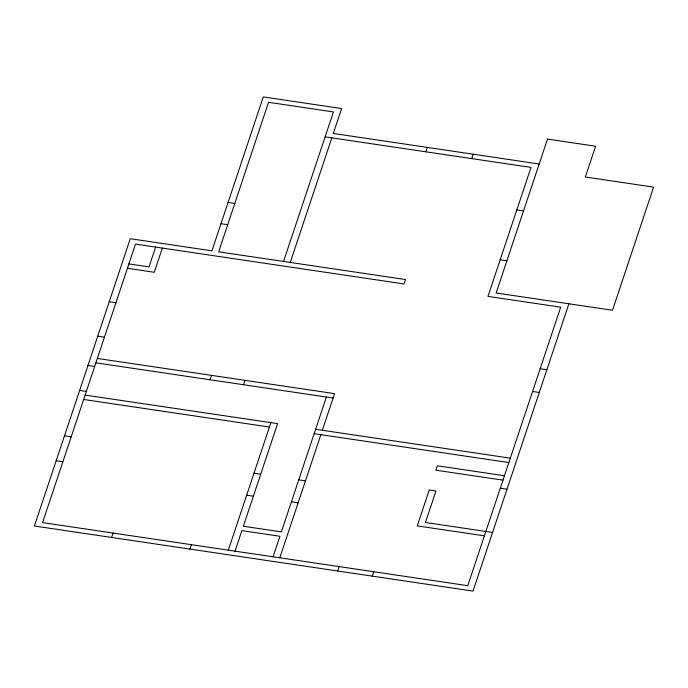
<?xml version="1.0" encoding="UTF-8"?>
<svg xmlns="http://www.w3.org/2000/svg" width="688" height="688" viewBox="0 0 688 688"><rect width="100%" height="100%" fill="white"/><g stroke="black" fill="none" stroke-linecap="round" stroke-linejoin="round"><path stroke-width="1.03" d="M155.643 247.095L149.047 266.884L128.905 263.891M162.359 248.084L154.293 272.276L127.435 268.294M111.602 537.466L113.073 533.062M210.021 379.767L211.491 375.373M283.551 261.457L333.439 111.938L268.544 102.314L218.655 251.825L405.516 279.543L404.045 283.946L135.502 244.102L42.579 522.605L467.771 585.686L560.694 307.183L487.964 296.39L531.007 167.408L325.123 136.86M243.586 384.747L245.057 380.352M189.931 549.084L191.402 544.681M290.267 262.446L331.84 137.858M228.321 550.159L270.874 422.638M235.038 551.157L241.884 530.637L279.93 536.279L273.076 556.798M326.387 397.028L281.392 531.884L243.354 526.243L277.582 423.636L85.131 395.084M279.792 557.796L320.875 434.67M322.345 430.275L334.574 393.631L97.361 358.439M425.829 151.799L427.291 147.404M471.701 158.61L473.172 154.207M337.627 570.997L339.098 566.594M372.32 576.14L373.782 571.745M568.881 303.786L473.017 591.078L34.4 526.01L130.256 238.71L211.938 250.828L263.298 96.922L341.618 108.541L333.302 133.455L539.186 164.002M516.826 209.909L523.534 210.906M228.081 202.461L234.797 203.45M500.193 259.746L506.91 260.743M220.986 223.712L227.702 224.709M109.229 301.74L115.945 302.737M540.157 368.751L546.874 369.748M532.572 391.472L539.289 392.461M97.739 336.183L104.447 337.18M95.89 362.834L333.104 398.025M87.952 365.5L94.669 366.498M79.636 390.423L86.353 391.42M315.629 429.278L510.324 458.165M83.661 399.479L269.404 427.033M314.167 433.672L508.853 462.56M504.45 475.752L437.319 465.793L435.848 470.188L502.988 480.147M500.296 488.213L507.013 489.211M64.474 435.857L71.191 436.854M254.001 473.206L260.709 474.204M298.755 479.846L305.472 480.843M56.167 460.779L62.875 461.777M246.665 495.197L253.373 496.194M291.42 501.836L298.136 502.833M492.582 532.452L425.451 522.484L435.96 490.974L429.252 489.976L417.263 525.89L484.404 535.849M547.502 139.088L496.151 292.993L612.518 310.254L653.6 187.127L585.342 177.005L595.619 146.226L547.502 139.088"/></g></svg>
